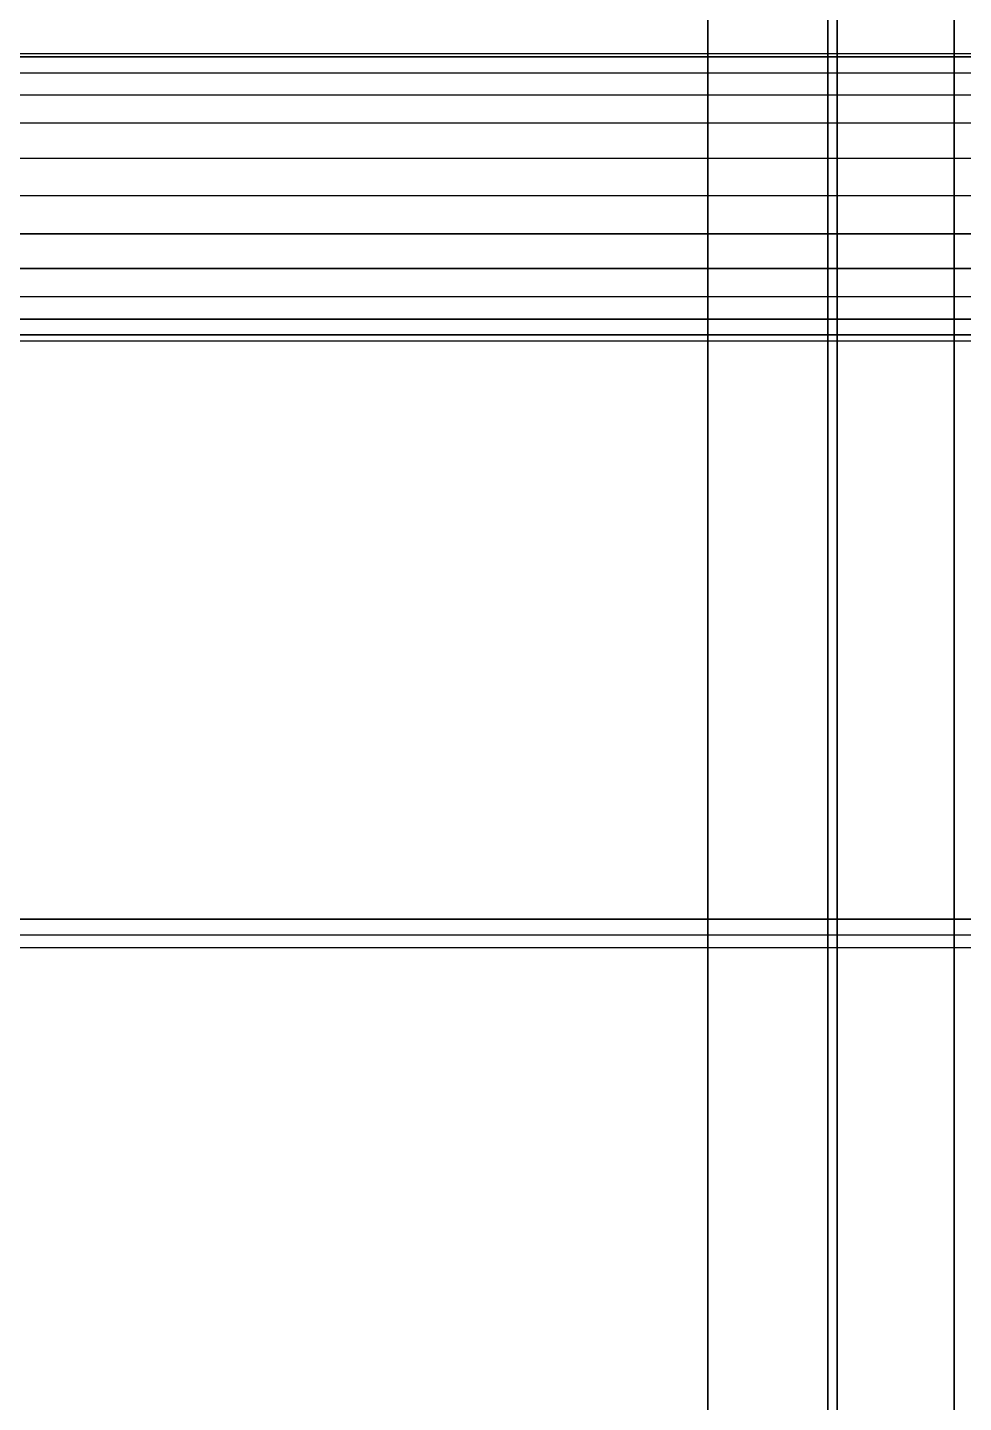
# Model space of a CAD drawing. Header units: metres. Extents: x 114 to 218, y 8 to 180.
# Drawn here: x 149.88 to 154.44, y 151.35 to 158.05 of the extents above; entities that cross this region are included whole.
import ezdxf

# ---------------------------------------------------------------- set-up
doc = ezdxf.new("R2010")
doc.units = ezdxf.units.M
doc.header["$MEASUREMENT"] = 0
for name, color, linetype in [('_Route', 7, 'Continuous'), ('M-SA2S-Round', 7, 'Continuous'), ('PL-NP-Pipe', 7, 'Continuous'), ('S-3D-BEAM', 7, 'Continuous')]:
    doc.layers.add(name, color=color, linetype=linetype)

msp = doc.modelspace()

# ---------------------------------------------------------------- linework, layer by layer
at = {"layer": '_Route', "color": 4, "true_color": 0x00ffff}
msp.add_lwpolyline([(126.489, 153.6275), (187.0315, 153.6275), (202.3363, 153.6275)], dxfattribs=at)
msp.add_lwpolyline([(126.489, 153.6275), (187.0315, 153.6275), (202.3363, 153.6275)], dxfattribs=at)
at = {"layer": 'M-SA2S-Round', "color": 5, "true_color": 0x0000ff}
for points in [[(154.6837, 157.9036), (154.6837, 157.919), (148.6849, 157.919), (148.6849, 157.9036), (148.6849, 157.919)], [(154.6837, 157.919), (154.6837, 157.9036), (148.6849, 157.9036), (148.6849, 157.8267), (154.6837, 157.8267)], [(148.6849, 157.8267), (148.6849, 157.9036), (154.6837, 157.9036)], [(148.6849, 157.7191), (148.6849, 157.8267), (154.6837, 157.8267)], [(148.6849, 157.8267), (148.6849, 157.7191), (154.6837, 157.7191)], [(154.6837, 157.4114), (154.6837, 157.5806), (148.6849, 157.5806), (148.6849, 157.7191), (154.6837, 157.7191), (154.6837, 157.5806)], [(154.6837, 157.7191), (154.6837, 157.5806), (148.6849, 157.5806), (148.6849, 157.4114), (154.6837, 157.4114), (154.6837, 157.5806)], [(148.6849, 157.5806), (148.6849, 157.4114), (154.6837, 157.4114), (154.6837, 157.2268), (148.6849, 157.2268), (148.6849, 157.4114)], [(154.6837, 157.4114), (154.6837, 157.2268), (148.6849, 157.2268), (148.6849, 157.0423), (154.6837, 157.0423), (154.6837, 157.2268)], [(148.6849, 157.0423), (148.6849, 156.8731), (154.6837, 156.8731), (154.6837, 157.0423)], [(154.6837, 157.0423), (148.6849, 157.0423)], [(154.6837, 156.8731), (154.6837, 156.7346), (148.6849, 156.7346), (148.6849, 156.627), (154.6837, 156.627), (154.6837, 156.7346)], [(154.6837, 156.8731), (148.6849, 156.8731)], [(154.6837, 156.7346), (148.6849, 156.7346)], [(148.6849, 156.627), (148.6849, 156.55), (154.6837, 156.55)], [(154.6837, 156.627), (148.6849, 156.627)], [(154.6837, 156.55), (148.6849, 156.55)], [(154.6837, 156.5193), (148.6849, 156.5193)]]:
    msp.add_lwpolyline(points, dxfattribs=at)
at = {"layer": 'PL-NP-Pipe', "color": 61, "true_color": 0xdfff7f}
for points in [[(143.2243, 153.7044), (143.2243, 153.6736), (143.2243, 153.6275), (143.2243, 153.5814), (143.2243, 153.566), (143.2243, 153.5814), (143.2243, 153.6275), (143.2243, 153.6736), (143.2243, 153.7044), (186.9238, 153.7044)], [(186.9238, 153.7044), (143.2243, 153.7044)], [(143.2243, 153.7044), (143.2243, 153.6736), (143.2243, 153.6275), (143.2243, 153.5814), (143.2243, 153.566), (143.2243, 153.5814), (143.2243, 153.6275), (143.2243, 153.6736), (143.2243, 153.7044), (186.9238, 153.7044)], [(186.9238, 153.7044), (143.2243, 153.7044)], [(143.2243, 153.6275), (186.9238, 153.6275)], [(143.2243, 153.6275), (143.2243, 153.6275), (186.9238, 153.6275)], [(143.2243, 153.6275), (186.9238, 153.6275)], [(143.2243, 153.6275), (143.2243, 153.6275), (186.9238, 153.6275)], [(143.2243, 153.566), (186.9238, 153.566)], [(143.2243, 153.566), (186.9238, 153.566)], [(143.2243, 153.566), (186.9238, 153.566)], [(143.2243, 153.566), (186.9238, 153.566)]]:
    msp.add_lwpolyline(points, dxfattribs=at)
at = {"layer": 'S-3D-BEAM', "color": 4, "true_color": 0x00ffff}
for points in [[(153.1917, 162.0105), (154.3915, 162.0105), (154.3915, 162.0105), (154.3915, 109.4666), (153.1917, 109.4666), (153.1917, 162.0105)], [(153.1917, 109.4666), (153.1917, 162.0105), (153.1917, 109.4666)], [(153.7762, 162.0105), (153.1917, 162.0105), (153.1917, 162.0105), (153.1917, 109.4666), (153.7762, 109.4666), (153.7762, 162.0105)], [(153.1917, 162.0105), (153.7762, 162.0105), (153.7762, 162.0105), (153.7762, 109.4666), (153.1917, 109.4666), (153.1917, 162.0105)], [(153.1917, 109.4666), (153.1917, 162.0105), (153.1917, 109.4666)], [(154.3915, 162.0105), (153.1917, 162.0105), (153.1917, 162.0105), (153.1917, 109.4666), (154.3915, 109.4666), (154.3915, 162.0105)], [(153.8223, 162.0105), (154.3915, 162.0105), (153.8223, 162.0105), (153.8223, 162.0105), (153.8223, 109.4666), (154.3915, 109.4666), (154.3915, 162.0105), (154.3915, 162.0105), (153.1917, 162.0105), (153.7762, 162.0105)], [(153.7762, 109.4666), (153.7762, 162.0105), (153.7762, 109.4666)], [(153.8223, 162.0105), (154.3915, 162.0105), (154.3915, 162.0105), (154.3915, 109.4666), (153.8223, 109.4666), (153.8223, 162.0105)], [(153.8223, 109.4666), (153.8223, 162.0105), (153.8223, 109.4666)], [(154.3915, 109.4666), (154.3915, 162.0105), (154.3915, 109.4666)], [(154.3915, 109.4666), (154.3915, 162.0105), (154.3915, 109.4666)]]:
    msp.add_lwpolyline(points, dxfattribs=at)

doc.saveas('drawing.dxf')
